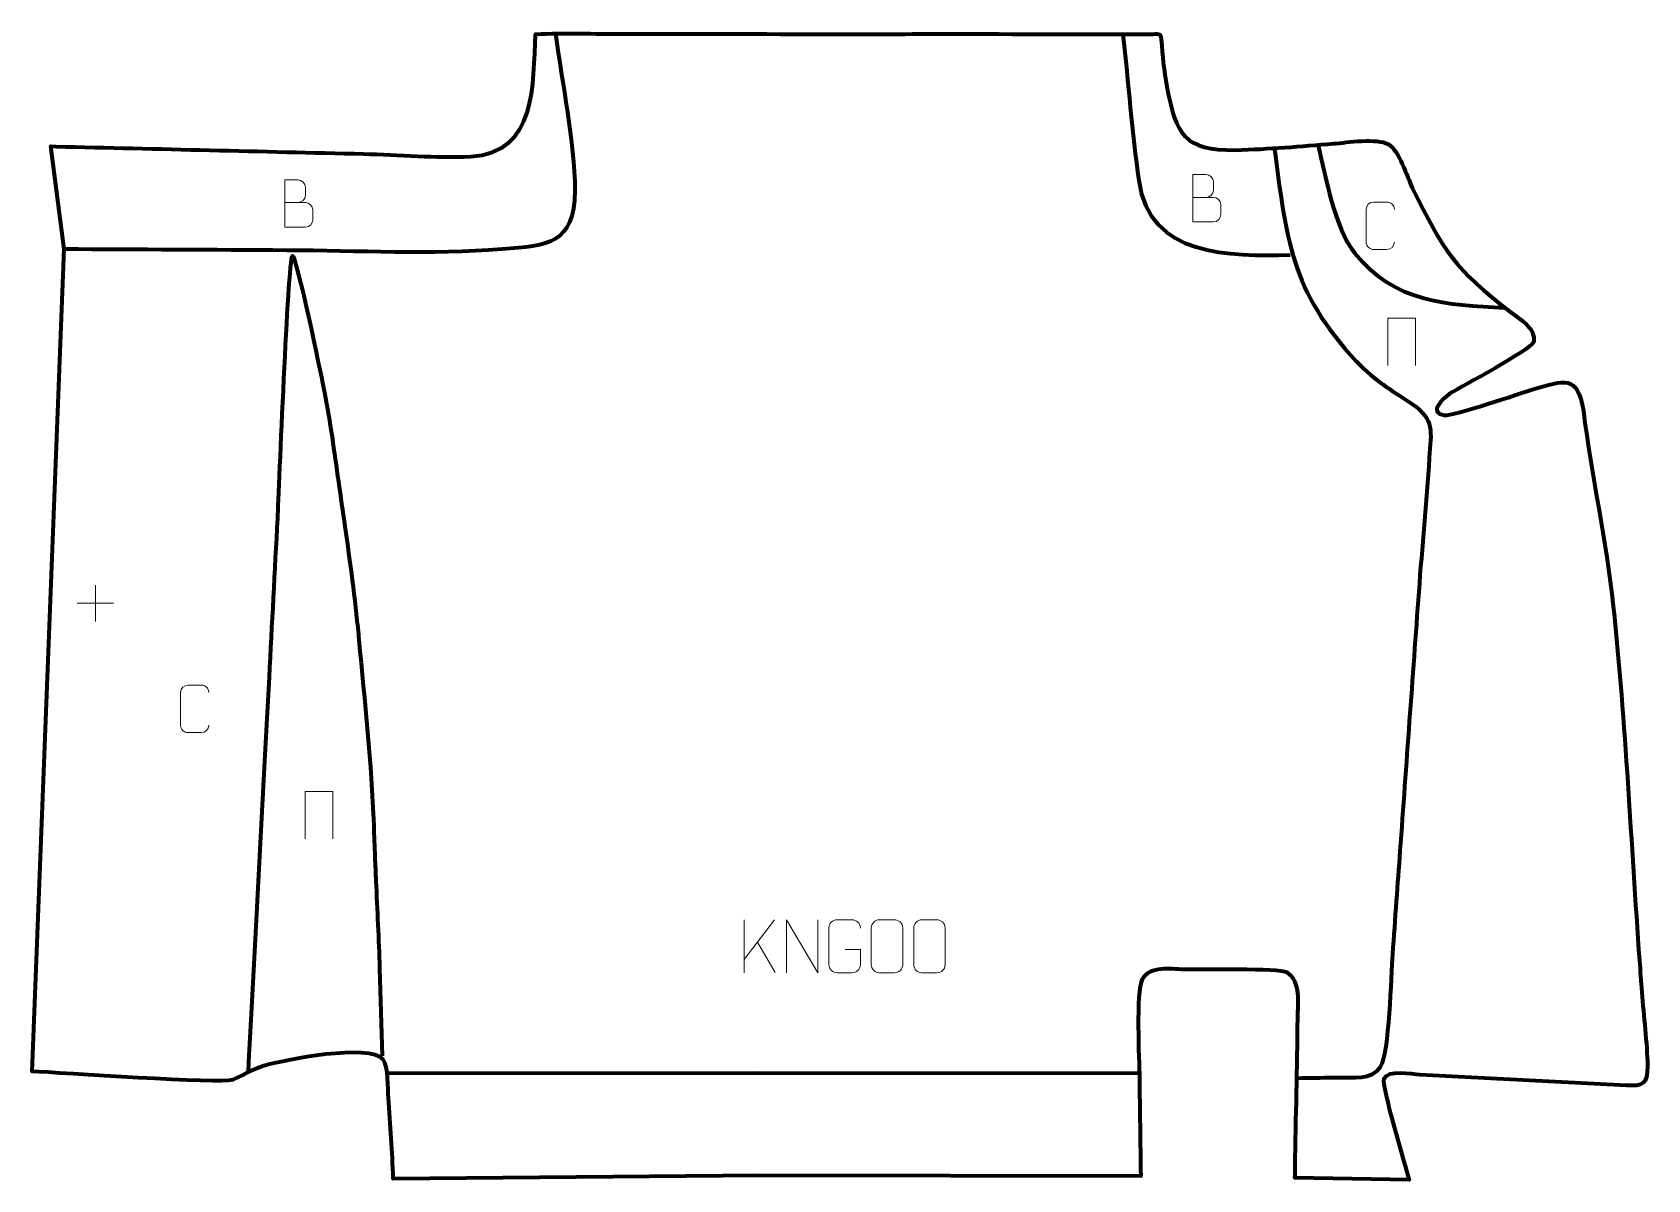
# Model space of a CAD drawing. Header units: millimetres. Extents: x 1034 to 1795, y 290 to 831.
import ezdxf

# ---------------------------------------------------------------- set-up
doc = ezdxf.new("R2010")
doc.units = ezdxf.units.MM
doc.header["$MEASUREMENT"] = 0
doc.layers.add('layer 2', color=7, linetype='Continuous')
doc.layers.add('layer 3', color=7, linetype='Continuous')

msp = doc.modelspace()

# ---------------------------------------------------------------- linework, layer by layer
at = {"layer": 'layer 2', "color": 142, "lineweight": 158}
for points, knots in [([(1280.3757, 829.8365), (1283.5152, 806.3859), (1289.1425, 779.3973), (1289.5086, 756.0662), (1289.5086, 756.0662), (1288.8487, 730.3581), (1277.3427, 730.2375), (1255.04, 728.3424), (1255.04, 728.3424), (1222.1321, 725.7079), (1186.9831, 727.6814), (1153.7766, 727.85), (1153.7766, 727.85), (1118.8023, 728.0275), (1083.8283, 728.21), (1048.8541, 728.3781)], [0, 0, 0, 0, 0.2, 0.2, 0.2, 0.2, 0.4, 0.4, 0.4, 0.4, 0.6, 0.6, 0.6, 0.6, 1, 1, 1, 1]), ([(1547.6972, 829.6766), (1550.1422, 806.9659), (1551.9992, 783.2887), (1555.1255, 760.7688), (1555.1255, 760.7688), (1560.162, 724.4892), (1598.0265, 725.2156), (1626.5059, 725.6864)], [0, 0, 0, 0, 0.33333333, 0.33333333, 0.33333333, 0.33333333, 1, 1, 1, 1]), ([(1618.9473, 776.3032), (1624.7231, 733.2168), (1626.4351, 708.9701), (1657.7428, 675.4622), (1657.7428, 675.4622), (1667.3982, 665.5724), (1672.6692, 663.0474), (1683.6804, 655.6563), (1683.6804, 655.6563), (1694.8133, 647.8269), (1692.7831, 642.6764), (1691.969, 630.0165), (1691.969, 630.0165), (1690.6241, 609.099), (1688.5463, 588.0038), (1687.0241, 567.0228), (1687.0241, 567.0228), (1684.0698, 526.3065), (1681.115, 485.5903), (1678.1609, 444.874), (1678.1609, 444.874), (1677.5881, 436.9807), (1677.0154, 429.0875), (1676.4427, 421.1943), (1676.4427, 421.1943), (1675.8398, 412.8856), (1675.237, 404.577), (1674.634, 396.2683), (1674.634, 396.2683), (1673.9759, 386.1475), (1673.1243, 349.6769), (1668.8478, 342.9371), (1668.8478, 342.9371), (1664.9135, 336.7366), (1655.8017, 338.1157), (1649.1613, 338.0112), (1649.1613, 338.0112), (1643.4246, 337.9208), (1637.6882, 337.8635), (1631.9514, 337.787), (1631.9514, 337.787), (1631.9514, 337.787), (1629.4582, 337.731), (1629.4582, 337.731)], [0, 0, 0, 0, 0.08333333, 0.08333333, 0.08333333, 0.08333333, 0.16666667, 0.16666667, 0.16666667, 0.16666667, 0.25, 0.25, 0.25, 0.25, 0.33333333, 0.33333333, 0.33333333, 0.33333333, 0.41666667, 0.41666667, 0.41666667, 0.41666667, 0.5, 0.5, 0.5, 0.5, 0.58333333, 0.58333333, 0.58333333, 0.58333333, 0.66666667, 0.66666667, 0.66666667, 0.66666667, 0.75, 0.75, 0.75, 0.75, 0.83333333, 0.83333333, 0.83333333, 0.83333333, 1, 1, 1, 1]), ([(1639.5017, 777.6805), (1643.3665, 762.3669), (1647.1571, 738.7523), (1656.9305, 726.511), (1656.9305, 726.511), (1675.487, 703.2689), (1700.0939, 702.1541), (1727.5048, 700.8012)], [0, 0, 0, 0, 0.33333333, 0.33333333, 0.33333333, 0.33333333, 1, 1, 1, 1]), ([(1135.6579, 340.2826), (1138.6839, 398.1813), (1142.535, 468.7806), (1145.561, 526.6793), (1145.561, 526.6793), (1146.8671, 551.6714), (1148.1734, 576.6637), (1149.4796, 601.656), (1149.4796, 601.656), (1150.1384, 614.6504), (1154.3237, 722.3572), (1156.3984, 725.2108), (1156.3984, 725.2108), (1158.3816, 725.0394), (1169.7518, 669.6115), (1170.9482, 663.7913), (1170.9482, 663.7913), (1171.1536, 662.7928), (1171.3569, 661.7948), (1171.5515, 660.7941), (1171.5515, 660.7941), (1172.8496, 653.8504), (1174.0175, 646.9143), (1175.065, 639.9285), (1175.065, 639.9285), (1177.1056, 625.8906), (1179.0881, 611.8443), (1181.1136, 597.8042), (1181.1136, 597.8042), (1183.5576, 580.9063), (1185.8277, 563.9829), (1187.4769, 546.9869), (1187.4769, 546.9869), (1187.4769, 546.9869), (1187.5978, 545.7401), (1187.5978, 545.7401), (1187.5978, 545.7401), (1187.5978, 545.7401), (1187.7162, 544.4931), (1187.7162, 544.4931), (1187.7162, 544.4931), (1190.4347, 515.276), (1193.6096, 486.3554), (1194.7199, 456.9981), (1194.7199, 456.9981), (1194.8798, 451.9768), (1195.0353, 446.9603), (1195.2404, 441.9403), (1195.2404, 441.9403), (1195.4023, 438.1996), (1195.5643, 434.459), (1195.7261, 430.7183), (1195.7261, 430.7183), (1196.3197, 417.0025), (1197.106, 403.2934), (1197.5068, 389.5706), (1197.5068, 389.5706), (1197.5068, 389.5706), (1198.711, 348.3437), (1198.711, 348.3437)], [0, 0, 0, 0, 0.0625, 0.0625, 0.0625, 0.0625, 0.125, 0.125, 0.125, 0.125, 0.1875, 0.1875, 0.1875, 0.1875, 0.25, 0.25, 0.25, 0.25, 0.3125, 0.3125, 0.3125, 0.3125, 0.375, 0.375, 0.375, 0.375, 0.4375, 0.4375, 0.4375, 0.4375, 0.5, 0.5, 0.5, 0.5, 0.5625, 0.5625, 0.5625, 0.5625, 0.625, 0.625, 0.625, 0.625, 0.6875, 0.6875, 0.6875, 0.6875, 0.75, 0.75, 0.75, 0.75, 0.8125, 0.8125, 0.8125, 0.8125, 0.875, 0.875, 0.875, 0.875, 1, 1, 1, 1]), ([(1555.4157, 340.0197), (1555.4157, 340.0197), (1376.439, 340.1858), (1376.439, 340.1858), (1376.439, 340.1858), (1376.439, 340.1858), (1200.8875, 339.9694), (1200.8875, 339.9694)], [0, 0, 0, 0, 0.33333333, 0.33333333, 0.33333333, 0.33333333, 1, 1, 1, 1])]:
    msp.add_open_spline(points, degree=3, knots=knots, dxfattribs=at)
at = {"layer": 'layer 2', "color": 142, "lineweight": 9}
for points, knots in [([(1152.7216, 750.3664), (1155.9791, 750.3667), (1159.2369, 750.3667), (1162.4951, 750.3664), (1162.4951, 750.3664), (1164.2636, 750.3509), (1165.9857, 748.7966), (1165.9857, 746.9617), (1165.9857, 746.9617), (1165.9853, 745.9514), (1165.9853, 743.2214), (1165.9857, 742.2108), (1165.9857, 742.2108), (1166.0015, 740.5474), (1164.6208, 738.7445), (1162.5425, 738.7597), (1162.5425, 738.7597), (1159.284, 738.76), (1156.0259, 738.76), (1152.7681, 738.7597), (1152.7681, 738.7597), (1152.7681, 746.2066), (1152.7681, 753.6531), (1152.7681, 761.0994), (1152.7681, 761.0994), (1154.8932, 761.0994), (1157.0186, 761.0994), (1159.1441, 761.0994), (1159.1441, 761.0994), (1160.6488, 761.1152), (1162.526, 759.4048), (1162.5418, 757.6479), (1162.5418, 757.6479), (1162.5415, 755.7982), (1162.5415, 755.6675), (1162.5418, 753.8175), (1162.5418, 753.8175), (1162.5573, 751.9678), (1160.8971, 750.3509), (1159.0976, 750.3664)], [0, 0, 0, 0, 0.09090909, 0.09090909, 0.09090909, 0.09090909, 0.18181818, 0.18181818, 0.18181818, 0.18181818, 0.27272727, 0.27272727, 0.27272727, 0.27272727, 0.36363636, 0.36363636, 0.36363636, 0.36363636, 0.45454545, 0.45454545, 0.45454545, 0.45454545, 0.54545455, 0.54545455, 0.54545455, 0.54545455, 0.63636364, 0.63636364, 0.63636364, 0.63636364, 0.72727273, 0.72727273, 0.72727273, 0.72727273, 0.81818182, 0.81818182, 0.81818182, 0.81818182, 1, 1, 1, 1]), ([(1580.4941, 752.8129), (1583.7515, 752.8133), (1587.0093, 752.8133), (1590.2675, 752.8129), (1590.2675, 752.8129), (1592.036, 752.7975), (1593.7581, 751.2432), (1593.7581, 749.4083), (1593.7581, 749.4083), (1593.7577, 748.398), (1593.7577, 745.6679), (1593.7581, 744.6573), (1593.7581, 744.6573), (1593.7739, 742.994), (1592.3933, 741.1911), (1590.3149, 741.2062), (1590.3149, 741.2062), (1587.0564, 741.2065), (1583.7983, 741.2065), (1580.5405, 741.2062), (1580.5405, 741.2062), (1580.5405, 748.6531), (1580.5405, 756.0997), (1580.5405, 763.5459), (1580.5405, 763.5459), (1582.6656, 763.5459), (1584.791, 763.5459), (1586.9165, 763.5459), (1586.9165, 763.5459), (1588.4212, 763.5617), (1590.2984, 761.8513), (1590.3142, 760.0945), (1590.3142, 760.0945), (1590.3139, 758.2448), (1590.3139, 758.1141), (1590.3142, 756.2641), (1590.3142, 756.2641), (1590.3297, 754.4144), (1588.6695, 752.7975), (1586.8701, 752.8129)], [0, 0, 0, 0, 0.09090909, 0.09090909, 0.09090909, 0.09090909, 0.18181818, 0.18181818, 0.18181818, 0.18181818, 0.27272727, 0.27272727, 0.27272727, 0.27272727, 0.36363636, 0.36363636, 0.36363636, 0.36363636, 0.45454545, 0.45454545, 0.45454545, 0.45454545, 0.54545455, 0.54545455, 0.54545455, 0.54545455, 0.63636364, 0.63636364, 0.63636364, 0.63636364, 0.72727273, 0.72727273, 0.72727273, 0.72727273, 0.81818182, 0.81818182, 0.81818182, 0.81818182, 1, 1, 1, 1]), ([(1675.5444, 731.6833), (1675.4193, 729.6033), (1673.9178, 728.2787), (1671.995, 728.2691), (1671.995, 728.2691), (1669.9074, 728.2694), (1667.8197, 728.2694), (1665.7325, 728.2691), (1665.7325, 728.2691), (1664.0091, 728.1747), (1662.2435, 729.8618), (1662.2536, 731.6678), (1662.2536, 731.6678), (1662.2539, 736.8334), (1662.2539, 741.9988), (1662.2536, 747.1637), (1662.2536, 747.1637), (1662.2574, 749.0779), (1663.8211, 750.6171), (1665.748, 750.605), (1665.748, 750.605), (1667.8301, 750.605), (1669.9125, 750.605), (1671.995, 750.605), (1671.995, 750.605), (1673.7377, 750.6368), (1675.5205, 749.3015), (1675.5444, 747.1192)], [0, 0, 0, 0, 0.125, 0.125, 0.125, 0.125, 0.25, 0.25, 0.25, 0.25, 0.375, 0.375, 0.375, 0.375, 0.5, 0.5, 0.5, 0.5, 0.625, 0.625, 0.625, 0.625, 0.75, 0.75, 0.75, 0.75, 1, 1, 1, 1]), ([(1685.5624, 673.6107), (1685.5624, 673.6107), (1685.5624, 695.9504), (1685.5624, 695.9504), (1685.5624, 695.9504), (1685.5624, 695.9504), (1672.4503, 695.9504), (1672.4503, 695.9504), (1672.4503, 695.9504), (1672.4503, 695.9504), (1672.4503, 673.6107), (1672.4503, 673.6107)], [0, 0, 0, 0, 0.25, 0.25, 0.25, 0.25, 0.5, 0.5, 0.5, 0.5, 1, 1, 1, 1]), ([(1117.0287, 504.0697), (1116.9036, 501.9897), (1115.402, 500.6651), (1113.4793, 500.6554), (1113.4793, 500.6554), (1111.3917, 500.6558), (1109.304, 500.6558), (1107.2168, 500.6554), (1107.2168, 500.6554), (1105.4934, 500.5611), (1103.7278, 502.2482), (1103.7379, 504.0542), (1103.7379, 504.0542), (1103.7382, 509.2198), (1103.7382, 514.3851), (1103.7379, 519.5501), (1103.7379, 519.5501), (1103.7417, 521.4642), (1105.3054, 523.0034), (1107.2323, 522.9913), (1107.2323, 522.9913), (1109.3144, 522.9913), (1111.3968, 522.9913), (1113.4793, 522.9913), (1113.4793, 522.9913), (1115.222, 523.0231), (1117.0048, 521.6878), (1117.0287, 519.5055)], [0, 0, 0, 0, 0.125, 0.125, 0.125, 0.125, 0.25, 0.25, 0.25, 0.25, 0.375, 0.375, 0.375, 0.375, 0.5, 0.5, 0.5, 0.5, 0.625, 0.625, 0.625, 0.625, 0.75, 0.75, 0.75, 0.75, 1, 1, 1, 1]), ([(1175.4729, 450.5811), (1175.4729, 450.5811), (1175.4729, 472.9209), (1175.4729, 472.9209), (1175.4729, 472.9209), (1175.4729, 472.9209), (1162.3608, 472.9209), (1162.3608, 472.9209), (1162.3608, 472.9209), (1162.3608, 472.9209), (1162.3608, 450.5811), (1162.3608, 450.5811)], [0, 0, 0, 0, 0.25, 0.25, 0.25, 0.25, 0.5, 0.5, 0.5, 0.5, 1, 1, 1, 1]), ([(1389.2251, 387.4832), (1389.2251, 387.4832), (1389.2251, 412.4241), (1389.2251, 412.4241), (1389.2251, 412.4241), (1389.2251, 412.4241), (1403.8725, 387.4832), (1403.8725, 387.4832), (1403.8725, 387.4832), (1403.8725, 387.4832), (1403.8725, 412.4241), (1403.8725, 412.4241)], [0, 0, 0, 0, 0.25, 0.25, 0.25, 0.25, 0.5, 0.5, 0.5, 0.5, 1, 1, 1, 1]), ([(1416.7934, 398.4633), (1416.7934, 398.4633), (1423.9579, 398.4633), (1423.9579, 398.4633), (1423.9579, 398.4633), (1423.9579, 398.4633), (1423.9579, 391.2989), (1423.9579, 391.2989), (1423.9579, 391.2989), (1423.8183, 388.9767), (1422.1419, 387.4978), (1419.9952, 387.4871), (1419.9952, 387.4871), (1417.6645, 387.4874), (1415.3337, 387.4874), (1413.0034, 387.4871), (1413.0034, 387.4871), (1411.0795, 387.3817), (1409.1083, 389.2653), (1409.1195, 391.2815), (1409.1195, 391.2815), (1409.1199, 397.0487), (1409.1199, 402.8155), (1409.1195, 408.5818), (1409.1195, 408.5818), (1409.1237, 410.7188), (1410.8697, 412.4372), (1413.0208, 412.4238), (1413.0208, 412.4238), (1415.3454, 412.4238), (1417.6703, 412.4238), (1419.9952, 412.4238), (1419.9952, 412.4238), (1421.9409, 412.4592), (1423.9313, 410.9684), (1423.9579, 408.5319)], [0, 0, 0, 0, 0.1, 0.1, 0.1, 0.1, 0.2, 0.2, 0.2, 0.2, 0.3, 0.3, 0.3, 0.3, 0.4, 0.4, 0.4, 0.4, 0.5, 0.5, 0.5, 0.5, 0.6, 0.6, 0.6, 0.6, 0.7, 0.7, 0.7, 0.7, 0.8, 0.8, 0.8, 0.8, 1, 1, 1, 1]), ([(1433.0107, 412.4238), (1435.3352, 412.4238), (1437.6601, 412.4238), (1439.985, 412.4238), (1439.985, 412.4238), (1441.9307, 412.4593), (1443.9211, 410.9685), (1443.9477, 408.5321), (1443.9477, 408.5321), (1443.9473, 402.7881), (1443.9473, 397.0438), (1443.9477, 391.299), (1443.9477, 391.299), (1443.8081, 388.9768), (1442.1317, 387.498), (1439.985, 387.4872), (1439.985, 387.4872), (1437.6543, 387.4875), (1435.3236, 387.4875), (1432.9933, 387.4872), (1432.9933, 387.4872), (1431.0693, 387.3818), (1429.0982, 389.2654), (1429.1093, 391.2816), (1429.1093, 391.2816), (1429.1097, 397.0488), (1429.1097, 402.8155), (1429.1093, 408.5819), (1429.1093, 408.5819), (1429.1136, 410.7189), (1430.8594, 412.4373), (1433.0107, 412.4238)], [0, 0, 0, 0, 0.11111111, 0.11111111, 0.11111111, 0.11111111, 0.22222222, 0.22222222, 0.22222222, 0.22222222, 0.33333333, 0.33333333, 0.33333333, 0.33333333, 0.44444444, 0.44444444, 0.44444444, 0.44444444, 0.55555556, 0.55555556, 0.55555556, 0.55555556, 0.66666667, 0.66666667, 0.66666667, 0.66666667, 0.77777778, 0.77777778, 0.77777778, 0.77777778, 1, 1, 1, 1]), ([(1453.0006, 412.4238), (1455.3251, 412.4238), (1457.65, 412.4238), (1459.9749, 412.4238), (1459.9749, 412.4238), (1461.9206, 412.4593), (1463.911, 410.9685), (1463.9376, 408.5321), (1463.9376, 408.5321), (1463.9372, 402.7881), (1463.9372, 397.0438), (1463.9376, 391.299), (1463.9376, 391.299), (1463.7979, 388.9768), (1462.1216, 387.498), (1459.9749, 387.4872), (1459.9749, 387.4872), (1457.6442, 387.4875), (1455.3135, 387.4875), (1452.9832, 387.4872), (1452.9832, 387.4872), (1451.0591, 387.3818), (1449.088, 389.2654), (1449.0992, 391.2816), (1449.0992, 391.2816), (1449.0996, 397.0488), (1449.0996, 402.8155), (1449.0992, 408.5819), (1449.0992, 408.5819), (1449.1035, 410.7189), (1450.8493, 412.4373), (1453.0006, 412.4238)], [0, 0, 0, 0, 0.11111111, 0.11111111, 0.11111111, 0.11111111, 0.22222222, 0.22222222, 0.22222222, 0.22222222, 0.33333333, 0.33333333, 0.33333333, 0.33333333, 0.44444444, 0.44444444, 0.44444444, 0.44444444, 0.55555556, 0.55555556, 0.55555556, 0.55555556, 0.66666667, 0.66666667, 0.66666667, 0.66666667, 0.77777778, 0.77777778, 0.77777778, 0.77777778, 1, 1, 1, 1])]:
    msp.add_open_spline(points, degree=3, knots=knots, dxfattribs=at)
for points in [[(1063.605, 570.1711), (1063.605, 570.1711), (1063.605, 553.0264), (1063.605, 553.0264)], [(1072.1774, 561.5987), (1072.1774, 561.5987), (1055.0326, 561.5987), (1055.0326, 561.5987)], [(1369.2119, 412.4241), (1369.2119, 412.4241), (1369.2119, 387.4832), (1369.2119, 387.4832)], [(1383.5808, 412.4241), (1383.5808, 412.4241), (1369.2119, 393.7938), (1369.2119, 393.7938)], [(1383.9059, 387.5788), (1383.9059, 387.5788), (1375.4398, 401.8852), (1375.4398, 401.8852)]]:
    msp.add_open_spline(points, degree=3, dxfattribs=at)
at = {"layer": 'layer 3', "color": 242, "lineweight": 158}
msp.add_open_spline([(1376.3003, 291.9325), (1376.3003, 291.9325), (1556.0447, 291.6672), (1556.0447, 291.6672), (1556.0447, 291.6672), (1555.9417, 299.5864), (1555.8386, 307.5057), (1555.7357, 315.4249), (1555.7357, 315.4249), (1555.638, 322.9273), (1555.5405, 330.4298), (1555.4428, 337.9323), (1555.4428, 337.9323), (1555.3095, 346.5548), (1553.749, 378.4815), (1556.6893, 384.4382), (1556.6893, 384.4382), (1560.7127, 390.9043), (1569.8872, 389.165), (1576.3841, 389.002), (1576.3841, 389.002), (1583.918, 388.8832), (1621.102, 389.6736), (1625.0129, 387.6003), (1625.0129, 387.6003), (1631.7965, 383.1395), (1630.102, 373.2807), (1630.0275, 366.282), (1630.0275, 366.282), (1629.7782, 342.8819), (1629.1709, 319.3152), (1628.8055, 295.8869), (1628.8055, 295.8869), (1628.7795, 294.2158), (1628.7534, 292.5446), (1628.7273, 290.8735), (1628.7273, 290.8735), (1628.7273, 290.8735), (1682.5007, 289.9918), (1682.5007, 289.9918), (1682.5007, 289.9918), (1680.7538, 296.272), (1669.2647, 334.4781), (1670.5412, 337.4915), (1670.5412, 337.4915), (1672.3554, 341.7748), (1683.495, 339.69), (1687.5993, 339.447), (1687.5993, 339.447), (1719.9583, 337.5941), (1752.414, 335.9696), (1784.7901, 334.3961), (1784.7901, 334.3961), (1792.588, 334.0171), (1794.8882, 334.8776), (1794.7665, 343.6371), (1794.7665, 343.6371), (1794.6185, 354.2899), (1792.9724, 367.3185), (1792.1307, 378.294), (1792.1307, 378.294), (1791.7473, 383.2926), (1791.3683, 388.2915), (1790.9952, 393.2909), (1790.9952, 393.2909), (1786.9818, 448.7297), (1784.4818, 504.9188), (1778.6514, 560.1404), (1778.6514, 560.1404), (1775.2508, 591.2725), (1768.4903, 621.4509), (1764.5747, 652.2603), (1764.5747, 652.2603), (1762.0304, 669.4762), (1755.3146, 666.6258), (1741.1142, 662.4225), (1741.1142, 662.4225), (1734.4301, 660.3653), (1703.324, 649.6615), (1699.0333, 650.2465), (1699.0333, 650.2465), (1691.372, 651.2911), (1698.2453, 658.0409), (1701.5802, 660.1941), (1701.5802, 660.1941), (1708.1634, 664.3735), (1738.8407, 680.3026), (1741.2497, 684.7087), (1741.2497, 684.7087), (1742.3573, 690.9926), (1734.8522, 695.3688), (1730.5584, 698.6018), (1730.5584, 698.6018), (1704.2128, 718.7109), (1698.4198, 727.8589), (1683.9953, 757.2888), (1683.9953, 757.2888), (1681.5717, 762.4501), (1677.5449, 775.2358), (1672.7269, 777.8421), (1672.7269, 777.8421), (1667.1453, 780.8615), (1653.5085, 778.7017), (1646.8287, 778.1332), (1646.8287, 778.1332), (1631.3506, 776.8161), (1616.4044, 775.5703), (1600.8487, 775.1154), (1600.8487, 775.1154), (1576.3776, 774.8318), (1572.6751, 782.3401), (1568.3909, 804.8505), (1568.3909, 804.8505), (1566.8457, 812.9695), (1566.3212, 819.266), (1565.6917, 827.4055), (1565.6917, 827.4055), (1565.4468, 830.5732), (1564.1653, 829.734), (1560.6464, 829.7139), (1560.6464, 829.7139), (1529.054, 829.5337), (1497.2799, 829.8367), (1465.6525, 829.7968), (1465.6525, 829.7968), (1447.3431, 829.7738), (1429.0337, 829.7486), (1410.7243, 829.7586), (1410.7243, 829.7586), (1377.8515, 829.7782), (1344.9788, 829.7979), (1312.106, 829.8175), (1312.106, 829.8175), (1298.5349, 829.8346), (1284.5012, 830.2342), (1270.9865, 829.7624), (1270.9865, 829.7624), (1269.5553, 806.1875), (1271.9724, 773.8993), (1240.3582, 772.0767), (1240.3582, 772.0767), (1224.2323, 771.2429), (1206.363, 772.9167), (1189.973, 773.309), (1189.973, 773.309), (1141.665, 774.4655), (1093.3574, 775.6376), (1045.0496, 776.8018), (1045.0496, 776.8018), (1045.0496, 776.8018), (1042.5512, 776.862), (1042.5512, 776.862), (1042.5512, 776.862), (1042.5512, 776.862), (1048.8541, 728.3781), (1048.8541, 728.3781), (1048.8541, 728.3781), (1048.8541, 728.3781), (1033.8682, 341.0344), (1033.8682, 341.0344), (1033.8682, 341.0344), (1046.5582, 340.362), (1123.0256, 334.955), (1128.2753, 337.0923), (1128.2753, 337.0923), (1133.6422, 339.2773), (1136.7695, 341.6559), (1142.9967, 343.6107), (1142.9967, 343.6107), (1152.3438, 346.3819), (1192.8048, 354.4325), (1199.1257, 346.5605), (1199.1257, 346.5605), (1201.6798, 343.3796), (1201.3857, 332.9864), (1201.6643, 328.5824), (1201.6643, 328.5824), (1202.4705, 315.8374), (1203.4754, 303.2097), (1203.9421, 290.434), (1203.9421, 290.434), (1203.9421, 290.434), (1376.3003, 291.9325), (1376.3003, 291.9325)], degree=3, knots=[0, 0, 0, 0, 0.0212766, 0.0212766, 0.0212766, 0.0212766, 0.04255319, 0.04255319, 0.04255319, 0.04255319, 0.06382979, 0.06382979, 0.06382979, 0.06382979, 0.08510638, 0.08510638, 0.08510638, 0.08510638, 0.10638298, 0.10638298, 0.10638298, 0.10638298, 0.12765957, 0.12765957, 0.12765957, 0.12765957, 0.14893617, 0.14893617, 0.14893617, 0.14893617, 0.17021277, 0.17021277, 0.17021277, 0.17021277, 0.19148936, 0.19148936, 0.19148936, 0.19148936, 0.21276596, 0.21276596, 0.21276596, 0.21276596, 0.23404255, 0.23404255, 0.23404255, 0.23404255, 0.25531915, 0.25531915, 0.25531915, 0.25531915, 0.27659574, 0.27659574, 0.27659574, 0.27659574, 0.29787234, 0.29787234, 0.29787234, 0.29787234, 0.31914894, 0.31914894, 0.31914894, 0.31914894, 0.34042553, 0.34042553, 0.34042553, 0.34042553, 0.36170213, 0.36170213, 0.36170213, 0.36170213, 0.38297872, 0.38297872, 0.38297872, 0.38297872, 0.40425532, 0.40425532, 0.40425532, 0.40425532, 0.42553191, 0.42553191, 0.42553191, 0.42553191, 0.44680851, 0.44680851, 0.44680851, 0.44680851, 0.46808511, 0.46808511, 0.46808511, 0.46808511, 0.4893617, 0.4893617, 0.4893617, 0.4893617, 0.5106383, 0.5106383, 0.5106383, 0.5106383, 0.53191489, 0.53191489, 0.53191489, 0.53191489, 0.55319149, 0.55319149, 0.55319149, 0.55319149, 0.57446809, 0.57446809, 0.57446809, 0.57446809, 0.59574468, 0.59574468, 0.59574468, 0.59574468, 0.61702128, 0.61702128, 0.61702128, 0.61702128, 0.63829787, 0.63829787, 0.63829787, 0.63829787, 0.65957447, 0.65957447, 0.65957447, 0.65957447, 0.68085106, 0.68085106, 0.68085106, 0.68085106, 0.70212766, 0.70212766, 0.70212766, 0.70212766, 0.72340426, 0.72340426, 0.72340426, 0.72340426, 0.74468085, 0.74468085, 0.74468085, 0.74468085, 0.76595745, 0.76595745, 0.76595745, 0.76595745, 0.78723404, 0.78723404, 0.78723404, 0.78723404, 0.80851064, 0.80851064, 0.80851064, 0.80851064, 0.82978723, 0.82978723, 0.82978723, 0.82978723, 0.85106383, 0.85106383, 0.85106383, 0.85106383, 0.87234043, 0.87234043, 0.87234043, 0.87234043, 0.89361702, 0.89361702, 0.89361702, 0.89361702, 0.91489362, 0.91489362, 0.91489362, 0.91489362, 0.93617021, 0.93617021, 0.93617021, 0.93617021, 0.95744681, 0.95744681, 0.95744681, 0.95744681, 1, 1, 1, 1], dxfattribs=at)

doc.saveas('drawing.dxf')
